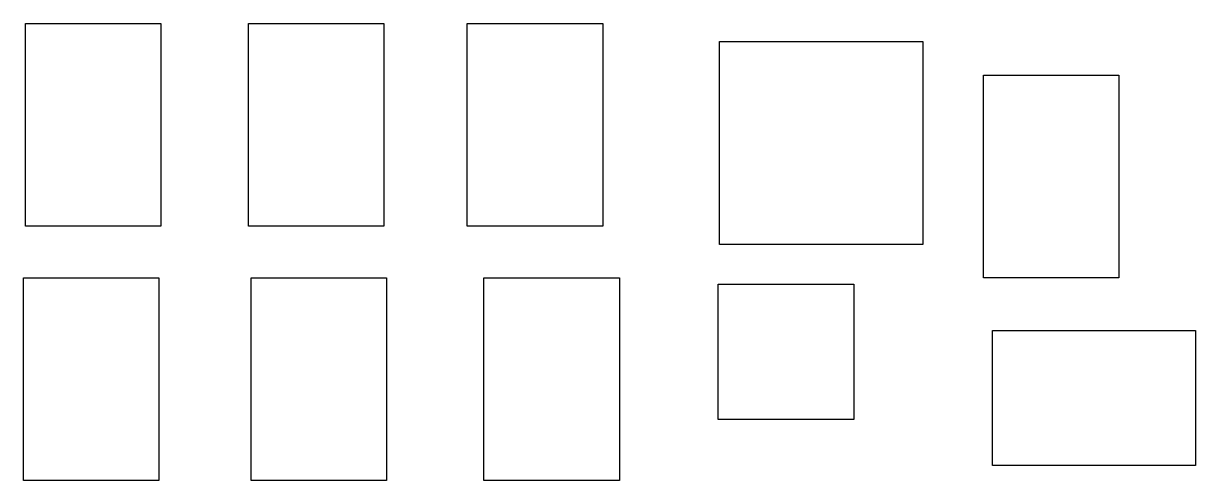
# Model space of a CAD drawing. Header units: millimetres. Extents: x 1878.5 to 1895.8, y 2920 to 2926.8.
import ezdxf

# ---------------------------------------------------------------- set-up
doc = ezdxf.new("R2010")
doc.units = ezdxf.units.MM

msp = doc.modelspace()

# ---------------------------------------------------------------- linework, layer by layer
for points in [[(1878.499, 2926.77), (1880.499, 2926.77), (1880.499, 2923.77), (1878.499, 2923.77)], [(1881.794, 2926.77), (1883.794, 2926.77), (1883.794, 2923.77), (1881.794, 2923.77)], [(1885.024, 2926.77), (1887.024, 2926.77), (1887.024, 2923.77), (1885.024, 2923.77)], [(1888.75, 2926.501), (1891.75, 2926.501), (1891.75, 2923.501), (1888.75, 2923.501)], [(1892.645, 2926.007), (1894.645, 2926.007), (1894.645, 2923.007), (1892.645, 2923.007)], [(1878.471, 2923.01), (1880.471, 2923.01), (1880.471, 2920.01), (1878.471, 2920.01)], [(1881.832, 2923.01), (1883.832, 2923.01), (1883.832, 2920.01), (1881.832, 2920.01)], [(1885.271, 2923.01), (1887.271, 2923.01), (1887.271, 2920.01), (1885.271, 2920.01)], [(1888.731, 2922.914), (1890.731, 2922.914), (1890.731, 2920.914), (1888.731, 2920.914)], [(1892.778, 2922.231), (1895.778, 2922.231), (1895.778, 2920.231), (1892.778, 2920.231)]]:
    msp.add_lwpolyline(points, close=True)

doc.saveas('drawing.dxf')
